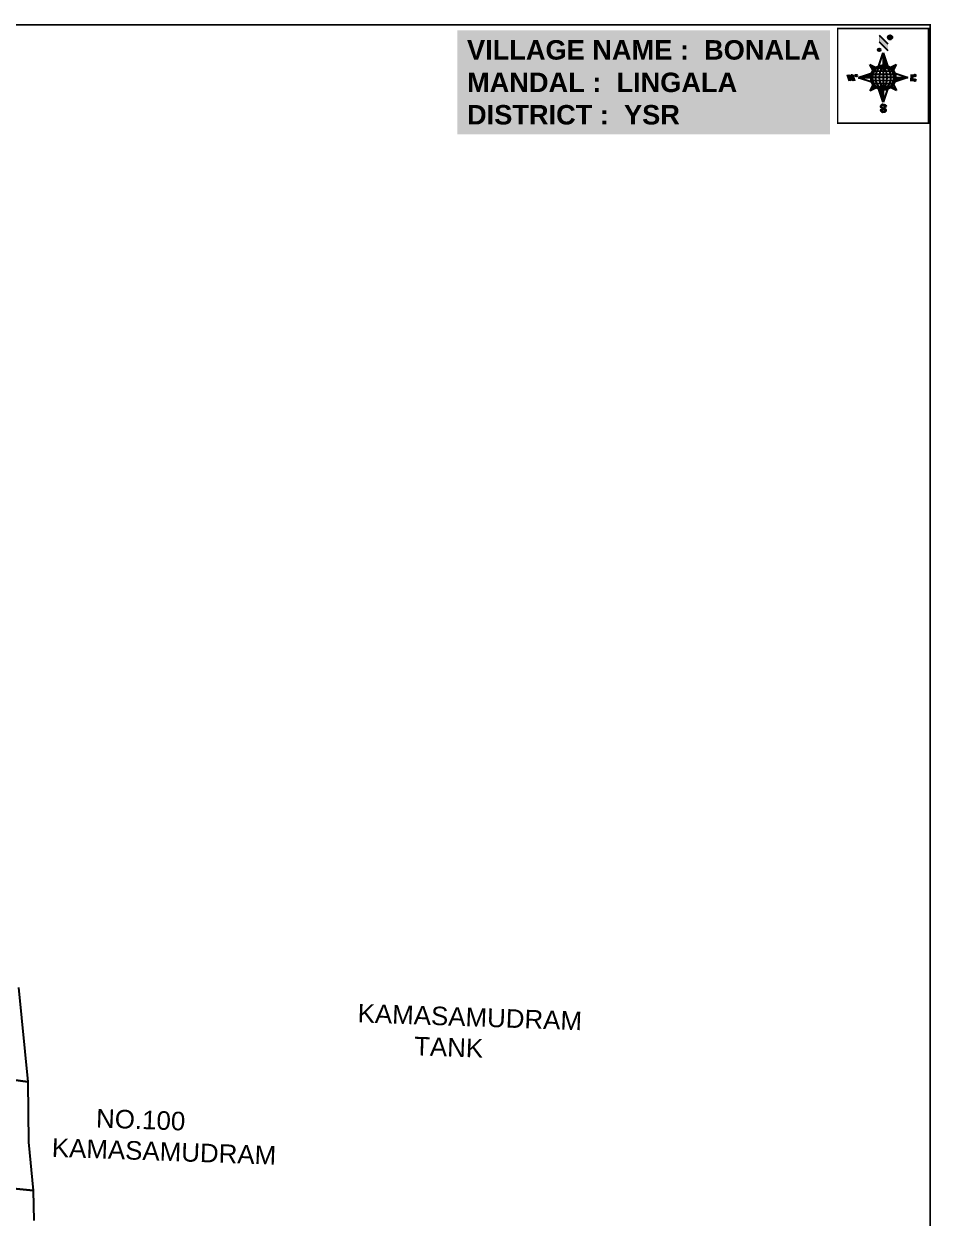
# Model space of a CAD drawing. Header units: inches. Extents: x 186800 to 194298, y 1604602 to 1613194.
# Drawn here: x 191795 to 194296, y 1609461 to 1612755 of the extents above; entities that cross this region are included whole.
import ezdxf

# ---------------------------------------------------------------- set-up
doc = ezdxf.new("R2010")
doc.units = ezdxf.units.IN
doc.header["$LTSCALE"] = 15
doc.header["$MEASUREMENT"] = 0
for name, color, linetype in [('AQUADUCT', 1, 'Continuous'), ('bord', 1, 'Continuous'), ('FRAME 025', 7, 'Continuous'), ('PAPER SIZE', 5, 'Continuous'), ('PLOT', 7, 'Continuous'), ('text1', 7, 'Continuous'), ('VILLAGE BOUNDARY', 5, 'Continuous')]:
    doc.layers.add(name, color=color, linetype=linetype)
doc.styles.get("Standard").update_dxf_attribs({"font": 'arial.ttf'})
pattern_1 = [(267.297113149, (-8720374.938, 50637915.138), (10.5367255337, -0.497431438), [])]
pattern_2 = [(357.297113149, (-8720374.938, 50637915.138), (0.497431438, 10.5367255337), [])]

# ---------------------------------------------------------------- blocks, each defined once
blk = doc.blocks.new('*X12')
at = {"color": 0, "linetype": 'Continuous'}
for p, q in [((6321.6, 240.5), (6322.3, 241.2)), ((6321.6, 240.3), (6322.3, 241)), ((6321.6, 240.1), (6322.3, 240.8)), ((6321.6, 239.9), (6322.4, 240.7)), ((6321.6, 239.8), (6322.4, 240.6)), ((6321.6, 239.6), (6322.5, 240.5)), ((6321.6, 239.4), (6322.5, 240.3)), ((6321.6, 239.2), (6322.6, 240.2)), ((6321.7, 239.1), (6322.6, 240.1)), ((6321.8, 240.8), (6322.4, 241.4)), ((6321.8, 239), (6322.7, 240)), ((6321.8, 239), (6322.8, 239.9)), ((6321.9, 238.9), (6322.9, 239.8)), ((6322, 238.8), (6323, 239.7)), ((6322.1, 241.3), (6322.4, 241.6)), ((6322.1, 238.7), (6323.1, 239.6)), ((6322.2, 238.6), (6323.1, 239.6)), ((6322.3, 238.5), (6323.2, 239.5)), ((6322.4, 238.5), (6323.3, 239.4)), ((6322.5, 238.4), (6323.4, 239.3)), ((6322.7, 238.4), (6323.6, 239.3)), ((6322.8, 238.3), (6323.7, 239.2)), ((6322.9, 238.3), (6323.8, 239.1)), ((6323.1, 238.2), (6323.9, 239.1)), ((6323.2, 238.2), (6324, 239)), ((6323.3, 238.2), (6324.2, 239)), ((6323.5, 238.1), (6324.3, 238.9)), ((6323.7, 238.1), (6324.4, 238.9)), ((6323.8, 238.1), (6324.6, 238.8)), ((6324.1, 238.2), (6324.7, 238.8)), ((6324.3, 238.3), (6324.9, 238.8)), ((6324.6, 238.3), (6325.1, 238.8)), ((6324.8, 238.4), (6325.2, 238.8)), ((6325.1, 238.5), (6325.4, 238.8)), ((6325.4, 238.6), (6325.6, 238.8))]:
    blk.add_line(p, q, dxfattribs=at)
blk = doc.blocks.new('*X11')
at = {"color": 0, "linetype": 'Continuous'}
for p, q in [((6324.4, 240.3), (6324.5, 240.4)), ((6324.6, 240.3), (6324.8, 240.5)), ((6324.7, 240.2), (6325, 240.5)), ((6324.8, 240.2), (6325.2, 240.6)), ((6325, 240.1), (6325.5, 240.6)), ((6325.1, 240.1), (6325.6, 240.6)), ((6325.2, 240), (6325.8, 240.6)), ((6325.3, 240), (6326, 240.6)), ((6325.4, 239.9), (6326.1, 240.6)), ((6325.5, 239.8), (6326.2, 240.5)), ((6325.6, 239.8), (6326.3, 240.5)), ((6325.7, 239.7), (6326.5, 240.4)), ((6325.9, 239.6), (6326.6, 240.3)), ((6326, 239.5), (6326.7, 240.3)), ((6326, 239.4), (6326.8, 240.2)), ((6326.1, 239.3), (6327, 240.2)), ((6326.2, 239.3), (6327.1, 240.1)), ((6326.3, 239.2), (6327.1, 240)), ((6326.4, 239.1), (6327.2, 239.9)), ((6326.5, 239), (6327.3, 239.8)), ((6326.5, 238.9), (6327.4, 239.7)), ((6326.6, 238.8), (6327.5, 239.6)), ((6326.7, 238.7), (6327.5, 239.5)), ((6326.8, 238.6), (6327.6, 239.4)), ((6326.8, 238.5), (6327.7, 239.3)), ((6326.8, 236.5), (6327.4, 237)), ((6326.9, 238.3), (6327.8, 239.2)), ((6326.9, 238.2), (6327.9, 239.1)), ((6326.9, 236.8), (6327.6, 237.4)), ((6327, 238.1), (6327.8, 239)), ((6327, 237.9), (6327.8, 238.8)), ((6327, 237.8), (6327.8, 238.6)), ((6327, 237.6), (6327.8, 238.4)), ((6327, 237.4), (6327.8, 238.2)), ((6327, 237.3), (6327.8, 238)), ((6327, 237.1), (6327.8, 237.9))]:
    blk.add_line(p, q, dxfattribs=at)
blk = doc.blocks.new('H')
at = {"layer": 'bord', "extrusion": (0.000427885, 0.004792, 0.999988)}
h = blk.add_hatch(dxfattribs=at)
h.set_pattern_fill('LINE', color=8, scale=84.387686, angle=-2.7029, style=0)
h.set_pattern_definition(pattern_2)
h.paths.add_polyline_path([(-492, 786, -0.090992), (-448, 775), (-486, 912)])
h = blk.add_hatch(dxfattribs=at)
h.set_pattern_fill('LINE', color=8, scale=84.387686, angle=-92.7029, style=0)
h.set_pattern_definition(pattern_1)
h.paths.add_polyline_path([(-625, 665, -0.090992), (-615, 710), (-751, 671)])
h = blk.add_hatch(dxfattribs=at)
h.set_pattern_fill('LINE', color=8, scale=84.387686, angle=-92.7029, style=0)
h.set_pattern_definition(pattern_1)
h.paths.add_polyline_path([(-246, 647), (-372, 653, -0.090992), (-382, 609)])
h = blk.add_hatch(dxfattribs=at)
h.set_pattern_fill('LINE', color=8, scale=84.387686, angle=-2.7029, style=0)
h.set_pattern_definition(pattern_2)
h.paths.add_polyline_path([(-504, 533, -0.090992), (-549, 543), (-510, 406)])
for p, q in [((-519, 1020, -1217), (-435, 927, -1216)), ((-516, 1087, -1217), (-432, 994, -1217)), ((-538, 774, -1216), (-487, 906, -1216)), ((-487, 906, -1216), (-493, 780, -1216)), ((-487, 906, -1216), (-448, 769, -1216)), ((-627, 794, -1216), (-567, 760, -1216)), ((-627, 794, -1216), (-584, 747, -1215)), ((-599, 731, -1215), (-627, 794, -1216)), ((-421, 753, -1216), (-359, 781, -1216)), ((-359, 781, -1216), (-405, 739, -1216)), ((-359, 781, -1216), (-392, 721, -1215)), ((-865, 701, -1215), (-847, 638, -1215)), ((-847, 700, -1215), (-829, 637, -1215)), ((-829, 699, -1215), (-811, 636, -1215)), ((-829, 699, -1215), (-811, 698, -1215)), ((-811, 698, -1215), (-794, 635, -1215)), ((-752, 665, -1215), (-615, 704, -1215)), ((-752, 665, -1215), (-625, 659, -1215)), ((-619, 614, -1215), (-752, 665, -1215)), ((-246, 641, -1215), (-383, 603, -1215)), ((-379, 693, -1215), (-246, 641, -1215)), ((-373, 647, -1215), (-246, 641, -1215)), ((-213, 669, -1215), (-217, 601, -1215)), ((-197, 600, -1215), (-194, 668, -1215)), ((-639, 526, -1214), (-606, 585, -1215)), ((-639, 526, -1214), (-593, 568, -1215)), ((-577, 553, -1215), (-639, 526, -1214)), ((-511, 400, -1214), (-549, 537, -1214)), ((-460, 533, -1215), (-511, 400, -1214)), ((-505, 527, -1214), (-511, 400, -1214)), ((-371, 513, -1214), (-431, 546, -1215)), ((-371, 513, -1214), (-414, 560, -1215)), ((-399, 576, -1215), (-371, 513, -1214))]:
    blk.add_line(p, q, dxfattribs=at)
at = {"layer": 'bord', "color": 8, "linetype": 'ByBlock', "extrusion": (0.000427885, 0.004792, 0.999988)}
for p, q in [((-411, 744, -1216), (-578, 752, -1216)), ((-493, 780, -1216), (-505, 527, -1214)), ((-373, 647, -1215), (-625, 659, -1215)), ((-378, 616, -1215), (-623, 628, -1215)), ((-375, 679, -1215), (-620, 691, -1215)), ((-386, 711, -1215), (-605, 722, -1215)), ((-392, 585, -1215), (-611, 595, -1215)), ((-420, 555, -1215), (-587, 562, -1215))]:
    blk.add_line(p, q, dxfattribs=at)
at = {"layer": 'bord', "extrusion": (0.000427885, 0.004792, 0.999988), "elevation": -1212}
for points, const_width in [([(-522, 960), (-516, 1093)], 1.61), ([(-434, 933), (-428, 1066)], 1.61), ([(-870, 707), (-846, 706)], 0.642), ([(-829, 643), (-855, 644)], 0.642), ([(-829, 643), (-821, 678)], 0.642), ([(-811, 642), (-784, 641)], 0.642), ([(-793, 641), (-782, 694)], 0.642), ([(-223, 676), (-174, 673)], 0.706), ([(-195, 645), (-185, 644)], 0.706), ([(-177, 605), (-226, 607)], 0.706)]:
    blk.add_lwpolyline(points, dxfattribs=dict(at, const_width=const_width))
for points, const_width in [([(-414, 1073, 1), (-398, 1058, 1)], 22.3), ([(-530, 950, 1), (-520, 939, 1)], 14.8), ([(-776, 697, 1), (-769, 690, 1)], 8.9), ([(-180, 618, 1), (-173, 611, 1)], 9.79), ([(-178, 667, 1), (-171, 660, 1)], 9.79), ([(-490, 362, 1), (-498, 369, 1)], 11.1), ([(-525, 322, 1), (-533, 329, 1)], 11.1)]:
    blk.add_lwpolyline(points, format="xyb", close=True, dxfattribs=dict(at, const_width=const_width))
for points in [[(-537, 317), (-531, 310), (-520, 307), (-505, 307), (-494, 310), (-486, 318), (-487, 326), (-491, 333), (-494, 336), (-503, 341), (-522, 347), (-530, 352), (-534, 355), (-537, 363), (-537, 373), (-530, 381), (-520, 384), (-504, 384), (-493, 380), (-487, 373)], [(-522, 348), (-526, 354), (-528, 361), (-528, 371), (-526, 375), (-521, 381), (-515, 384)], [(-505, 307), (-499, 312), (-497, 319), (-497, 327), (-501, 335), (-509, 343)]]:
    blk.add_lwpolyline(points, dxfattribs=at)
at = {"layer": 'bord', "extrusion": (0.000427885, 0.004792, 0.999988)}
for centre, radius in [((-406, 1065, -1212), 22.3), ((-525, 944, -1212), 14.8), ((-498, 659, -1212), 127), ((-773, 694, -1212), 8.9), ((-177, 615, -1212), 9.79), ((-174, 663, -1212), 9.79), ((-494, 365, -1212), 11.1), ((-529, 325, -1212), 11.1)]:
    blk.add_circle(centre, radius, dxfattribs=at)
at = {"layer": 'bord', "color": 8, "linetype": 'ByBlock', "extrusion": (0.000427885, 0.004792, 0.999988)}
for centre, radius, start, end in [((-482, 658, -1212), 128, 94.9254, 259.6691), ((-437, 656, -1212), 141, 113.2864, 241.308), ((-316, 651, -1212), 222, 142.5892, 212.0053), ((-560, 662, -1212), 141, 293.2864, 61.308), ((-681, 668, -1212), 222, 322.5892, 32.0053), ((-515, 660, -1212), 128, 274.9254, 79.6691)]:
    blk.add_arc(centre, radius, start, end, dxfattribs=at)
at = {"layer": 'bord', "extrusion": (0.000427885, 0.004792, 0.999988)}
for points in [[(-516, 1093, -1212), (-431, 1000, -1212), (-519, 1026, -1212), (-434, 933, -1212)], [(-864, 707, -1212), (-846, 706, -1212), (-846, 644, -1212), (-829, 643, -1212)], [(-829, 705, -1212), (-811, 704, -1212), (-811, 642, -1212), (-793, 641, -1212)], [(-193, 674, -1212), (-197, 606, -1212), (-213, 675, -1212), (-216, 607, -1212)]]:
    blk.add_solid(points, dxfattribs=at)
at = {"layer": 'bord', "extrusion": (0.000427885, 0.004792, 0.999988), "xscale": 7.977342409717546, "yscale": 7.977342409717546, "zscale": 7.977342409717546, "rotation": 138.0840426661453}
for name, p in [('*X11', (38301, -31929, -1212)), ('*X12', (38314, -31951, -1212))]:
    blk.add_blockref(name, p, dxfattribs=at)

msp = doc.modelspace()

# ---------------------------------------------------------------- linework, layer by layer
at = {"layer": 'PAPER SIZE', "color": 5}
for points, const_width in [([(186802.4, 1612752.1), (194293.5, 1612752.1), (194293.5, 1604605.9), (186802.4, 1604605.9)], 5), ([(194289.2, 1612742.2), (194038.4, 1612742.2), (194038.4, 1612480.8), (194289.2, 1612480.8)], 4.5)]:
    msp.add_lwpolyline(points, close=True, dxfattribs=dict(at, const_width=const_width))
at = {"layer": 'PLOT'}
for p, q in [((191780.1, 1610097.7), (191805.2, 1609837.6)), ((191805.2, 1609837.6), (191598.3, 1609864.1)), ((191598.3, 1609864.1), (191805.2, 1609837.6)), ((191805.2, 1609837.6), (191807.5, 1609670.7)), ((191805.2, 1609837.6), (191805.2, 1609837.6)), ((191807.5, 1609670.7), (191820.4, 1609537.8)), ((191704.3, 1609549), (191820.4, 1609537.8)), ((191820.4, 1609537.8), (191704.3, 1609549)), ((191820.4, 1609537.8), (191822.3, 1609454.4))]:
    msp.add_line(p, q, dxfattribs=at)
at = {"layer": 'VILLAGE BOUNDARY', "linetype": 'Continuous'}
for p, q in [((191780.1, 1610097.7), (191805.2, 1609837.6)), ((191805.2, 1609837.6), (191807.5, 1609670.7)), ((191807.5, 1609670.7), (191820.4, 1609537.8)), ((191820.4, 1609537.8), (191822.3, 1609454.4))]:
    msp.add_line(p, q, dxfattribs=at)
at = {"layer": 'VILLAGE BOUNDARY', "color": 5, "const_width": 3}
msp.add_lwpolyline([(191780.1, 1610097.7), (191805.2, 1609837.6), (191807.5, 1609670.7), (191820.4, 1609537.8), (191822.3, 1609454.4)], dxfattribs=at)

# ---------------------------------------------------------------- block references
at = {"layer": 'AQUADUCT', "color": 1, "xscale": 0.2695385834143343, "yscale": 0.2695385834143343, "zscale": 0.2695385834143343, "rotation": 3.078330600073182}
msp.add_blockref('H', (194307.6, 1612438, 328.2), dxfattribs=at)

# ---------------------------------------------------------------- texts
at = {"layer": 'FRAME 025', "color": 1, "insert": (193016.4, 1612709.7, -0.1), "char_height": 53.642, "width": 974.402, "attachment_point": 1, "bg_fill": 1, "box_fill_scale": 1.5, "bg_fill_color": 253, "bg_fill_transparency": 0}
msp.add_mtext('{\\fArial|b1|i0|c0|p34;VILLAGE NAME : \\C5; BONALA \\C1;MANDAL :  \\C5;LINGALA \\C1;DISTRICT :  \\C5;YSR}', dxfattribs=at)
at = {"layer": 'text1', "color": 1, "char_height": 51.118, "width": 620.449, "attachment_point": 1, "rotation": 357.9663}
for s, insert in [(' KAMASAMUDRAM\\P         TANK', (192696.1, 1610053.1)), ('      NO.100 KAMASAMUDRAM', (191875.7, 1609766.8))]:
    msp.add_mtext(s, dxfattribs=dict(at, insert=insert))

doc.saveas('drawing.dxf')
